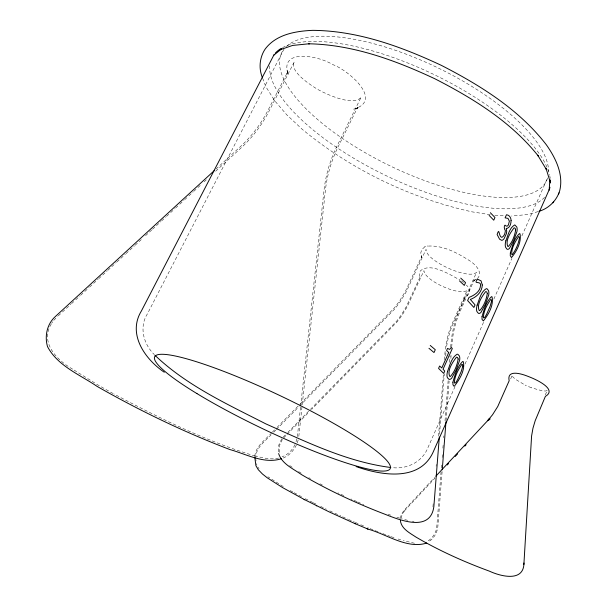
<?xml version="1.0" encoding="UTF-8"?>
<svg xmlns="http://www.w3.org/2000/svg" width="607" height="607" viewBox="0 0 607 607"><rect width="100%" height="100%" fill="white"/><g stroke="black" fill="none" stroke-linecap="round" stroke-linejoin="round"><path stroke-width="0.46" stroke-dasharray="3.04 2.28" d="M255.767 458.551C255.221 448.171 264.766 441.501 271.109 434.885M441.069 471.685L436.82 526.375C436.38 532.984 432.146 538.788 426.433 541.945M441.357 467.906L441.577 465.083M442.169 457.534L442.389 454.711M442.898 448.11L443.118 445.28M443.702 437.738L443.854 435.849M445.022 420.765L448.171 380.217M449.559 362.303L450.075 355.702M450.735 347.212C451.396 334.358 454.362 321.619 459.674 309.889L476.624 272.224C469.059 280.525 425.082 260.585 426.084 249.318L406.174 291.937L400.127 301.869L394.899 308.804L299.615 405.969M442.108 471.639L437.875 526.345C437.344 532.453 434.043 538.356 428.815 541.649M446.054 420.712L449.119 381.105M450.872 358.464L451.16 354.693M451.745 347.151C452.397 334.449 455.318 321.854 460.569 310.26L474.219 280.017L473.232 281.883L475.122 279.706L473.627 280.624L476.707 279.083M432.95 506.799L433.246 503.028M436.137 466.275L436.289 464.393M438.512 436.122L443.413 373.935M444.529 359.799C445.037 347.052 447.23 334.237 452.617 322.598L467.162 290.298C459.765 296.497 424.566 280.722 423.944 270.676L406.918 307.256L401.751 315.769L397.289 321.71L311.581 409.452M439.544 434.202L444.286 373.882M445.69 355.975L445.986 352.204M300.548 407.176L297.384 436.365L295.723 443.042M300.647 406.235L323.986 190.583C325.671 175.157 330.132 160.058 336.984 146.143L361.218 97.006C354.655 106.506 329.176 95.731 317.954 89.532C308.326 83.751 289.213 70.67 294.387 61.694L269.258 110.77C262.163 124.61 252.671 137.235 241.222 147.774L214.688 172.145M298.811 436.365L325.36 190.56C327.014 175.34 331.414 160.438 338.167 146.704L357.69 107.234L356.271 109.26L358.077 107.477L355.596 108.941L356.992 108.35M400.37 518.515L401.136 515.009L403.921 510.426L434.582 477.534M401.068 518.454L402.449 513.689L405.324 509.903M446.585 346.438L448.482 336.847L451.487 327.469L465.091 296.99L464.279 298.538C465.235 296.656 474.757 291.937 466.366 285.123M254.796 456.191C255.744 445.834 265.517 439.809 271.784 432.73M298.166 439.976C296.079 448.103 290.313 455.523 282.278 458.414M545.283 394.914L547.37 390.225L545.86 391.014L542.415 390.885L531.254 387.744M510.677 378.927L512.255 375.065L512.725 376.704L515.191 379.125L525.116 385.088M455.045 386.538L427.768 448.012C422.055 462.238 406.493 469.575 391.72 467.572M465.03 364.033L483.855 321.611M493.84 299.099L511.891 258.407M521.876 235.895L547.689 177.722A147.091 54.531 25.8 0 1 391.083 166.356A147.091 54.531 25.8 0 1 283.006 50.427M294.979 444.605C292.46 450.113 287.824 454.719 282.096 456.798M284.053 48.992L147.402 313.857C138.897 327.059 143.571 344.298 154.353 354.617M51.261 323.994C39.721 342.917 57.195 360.406 72.802 369.261M281.739 438.8L278.803 445.037L278.545 452.845M282.384 439.392L279.668 445.151L279.493 453.141M51.678 323.212L52.71 321.778M404.368 510.957L435.014 478.081M477.413 278.636C483.4 272.323 475.273 264.47 470.053 260.995C457.412 252.846 442.503 244.796 427.024 246.161M53.742 320.344L57.589 316.475M283.773 437.768L286.421 435.075M287.081 434.4L308.933 412.145M283.219 437.078L285.207 435.052M287.855 432.359L309.707 410.104M310.374 409.437L396.705 321.095L401.106 315.238L406.204 306.839L420.256 276.617C420.939 278.719 418.716 276.488 420.173 271.041C430.5 261.655 450.303 275.017 460.136 280.077M272.444 432.055L276.428 428.018M277.088 427.351L299.638 404.49M300.306 403.814L394.216 308.083L399.376 301.247L405.347 291.443L421.782 256.23L421.296 257.588L421.463 255.365L421.782 257.11L420.772 252.952L421.675 249.735L424.832 246.814L427.723 245.956M273.757 432.199L275.753 430.181M276.413 429.506L298.955 406.644M58.287 315.83L61.777 312.62M62.475 311.983L70.852 304.282M71.55 303.644L75.04 300.435M75.738 299.797L79.927 295.943M80.632 295.305L84.123 292.096M84.821 291.459L89.009 287.604M89.707 286.967L98.084 279.266M98.782 278.628L107.158 270.927M107.856 270.29L116.24 262.588M116.939 261.951L125.315 254.25M126.013 253.612L134.39 245.911M135.088 245.274L142.774 238.217M145.566 235.653L151.849 229.878M152.547 229.234L160.923 221.54M161.621 220.895L165.817 217.048M166.515 216.403L170.006 213.201M170.704 212.556L174.892 208.709M175.59 208.064L179.08 204.863M179.778 204.218L183.967 200.371M184.665 199.726L188.155 196.524M188.853 195.879L193.049 192.032M193.747 191.387L197.237 188.185M197.935 187.54L201.425 184.331M204.218 181.766L206.312 179.847M215.971 169.072L240.425 146.621C251.73 136.226 261.093 123.767 268.112 110.11L287.915 71.459L286.815 73.659L287.543 70.7L287.521 73.47L287.149 71.535L288.234 74.828C278.659 47.164 320.579 56.504 332.461 64.524C346.544 68.917 384.823 100.398 353.471 109.192L354.359 108.987M538.052 211.6L528.492 214.453L511.458 216.046M424.832 246.814L425.575 246.594M278.636 458.042C271.223 460.121 263.423 457.792 256.139 456.267M494.849 215.219L505.001 215.728M490.221 214.696L471.958 211.835C410.036 198.148 351.225 169.672 302.271 129.337L286.754 114.814L274.789 100.876L265.729 86.505L262.922 78.948M412.328 521.185L414.012 521.451M414.498 543.25L403.306 540.609M404.755 519.577L408.951 520.647M255.243 456.069C205.894 441.175 159.413 418.147 114.017 394.026M396.811 517.225L402.236 518.932M391.174 536.709L394.633 537.863M398.093 539.008L400.688 539.873M388.169 514.266L390.711 515.168M382.812 533.629L390.339 536.406M370.088 528.636L374.344 530.328M375.194 530.67L380.301 532.696M531.269 387.744L525.101 385.081M367.667 527.658L368.388 527.961M355.315 522.445L359.966 524.41M360.808 524.767L363.547 525.92M356.863 501.579L350.96 498.946M357.72 501.959L363.73 504.607M342.583 516.8L347.674 519.061M348.524 519.433L354.465 522.073M343.759 495.608L337.985 492.846M329.791 510.859L334.055 512.839M334.912 513.234L340.876 516.003M320.61 506.39L326.452 509.235M305.329 498.696L312.787 502.49M313.288 502.74L317.271 504.766M319.98 483.787L322.385 485.023M294.152 492.732L302.225 497.05M113.19 393.586L97.97 384.982L73.576 369.769M290.245 490.539L293.348 492.3M308.826 477.648L310.382 478.551M283.264 486.579L267.899 476.753M298.652 471.571L301.854 473.597M289.714 465.531L293.947 468.543M461.434 280.942L463.505 282.551M257.831 467.041L259.045 468.695M256.526 463.695L256.92 465.121M255.851 459.332L256.025 460.888M544.578 197.343A153.586 55.943 25.8 0 1 387.395 176.288A153.586 55.943 25.8 0 1 269.736 65.988M282.566 47.634A153.586 55.943 25.8 0 1 432.374 73.773A153.586 55.943 25.8 0 1 549.57 174.945M549.76 175.81A153.586 55.943 25.8 0 1 550.2 178.329M286.329 46.527A147.091 54.531 25.8 0 1 435.583 66.74A147.091 54.531 25.8 0 1 548.569 171.379"/><path stroke-width="0.91" d="M254.765 457.071L255.934 465.766L258.241 469.643L262.436 473.991L267.239 477.8L282.657 487.633L304.805 499.781M400.354 520.26C401.083 528.636 409.634 532.87 415.803 536.99C439.172 550.663 463.991 561.832 489.394 571.149C500.38 576.255 523.841 582.591 523.962 563.008M523.879 564.487L531.595 435.978L532.961 428.231L535.207 420.651L545.374 396.394C557.484 389.519 537.066 379.777 528.485 376.56C518.082 372.326 506.891 370.589 509.174 380.741L497.763 406.493L492.527 414.778L487.573 420.757L489.447 418.693L488.87 419.323M549.851 179.551L549.176 190.12L549.517 188.906A153.586 55.943 25.8 0 0 549.934 187.297M442.253 469.757L445.978 421.66M439.316 437.025L433.838 506.777C430.242 532.764 399.36 519.911 384.428 514.038C355.77 503.044 327.81 490.054 301.33 474.492C293.166 468.687 281.815 463.915 278.621 453.543M538.917 211.342C548.819 208.459 556.968 200.333 559.791 190.423C563.493 174.588 556.058 159.019 547.377 146.257L546.103 144.481C518.917 109.389 480.372 85.382 441.372 65.374C401.068 46.489 357.849 30.737 312.833 30.35L310.663 30.449C294.038 31.367 275.441 35.001 264.986 49.319C259.439 57.786 258.574 68.879 262.611 78.106M549.517 188.906L433.686 450.864C420.659 482.193 381.507 475.554 356.142 466.571M274.129 54.524L141.385 311.004C127.197 334.138 145.05 359.207 164.307 372.258M553 202.821L553.652 201.767M558.44 193.929L559.108 192.851M489.318 419.839L490.168 418.845M435.872 476.154L488.165 420.112M447.276 464.939L448.565 463.551M455.189 456.464L457.602 453.869M464.841 446.122L466.13 444.741M214.575 170.355L55.29 316.588C47.02 324.009 44.44 336.195 47.528 346.65C57.68 365.945 79.912 374.686 97.105 386.393C139.731 410.689 184.058 432.116 229.932 449.567C246.29 454.082 264.113 464.347 281.405 458.725M273.393 55.556L281.83 48.681L280.844 49.455M426.751 543.053C407.024 549.312 386.439 534.099 367.956 529.092L367.182 528.765M279.675 49.911L292.551 45.442L309.593 43.719L308.508 43.78C352.796 44.607 395.233 60.214 434.908 78.796C473.301 98.463 511.269 121.916 538.394 156.143L537.756 155.248L546.338 169.421L545.989 168.283L550.223 181.994M390.817 467.504C346.756 461.881 306.057 441.706 265.874 423.898C227.299 404.163 186.569 385.536 154.937 355.27M304.077 499.409L329.29 511.951L355.3 523.75M354.829 523.553L367.956 529.092M316.315 505.631L316.755 505.859M428.952 348.297L434.013 352.553L435.295 349.723L430.234 345.451M459.476 280.874L464.317 285.411L465.554 282.657L460.728 278.112M489.121 215.394L493.749 220.189L494.955 217.511L490.342 212.708M275.221 53.226A153.586 55.943 25.8 0 1 280.859 48.621M550.39 180.226A153.586 55.943 25.8 0 1 550.45 182.98M519.516 237.542C518.606 243.65 515.889 249.834 512.247 254.758L511.876 254.743C510.957 248.415 515.335 241.586 518.719 236.381L519.516 237.542M511.086 220.417C511.041 223.353 510.214 227.223 507.179 228.384L506.223 228.361L506.724 231.358L506.42 233.574L504.098 238.642A7.861 3.574 -75.9 0 1 501.769 240.372L499.576 239.188L497.133 234.507C499.553 226.783 498.567 236.131 501.481 237.238L501.966 237.307C504.318 236.085 505.236 233.042 505.365 230.531C503.856 229.37 503.719 222.693 506.223 226.13L507.52 225.986L508.37 224.969L509.387 221.198L507.991 218.383L505.092 217.852L506.481 214.764C509.387 214.954 511.026 217.769 511.086 220.417M458.164 358.995C457.185 365.202 454.628 371.818 450.379 376.454L449.795 376.507C446.798 370.505 452.716 362.091 456.464 357.136L457.579 357.462L458.164 358.995M487.322 293.56C486.351 299.585 483.931 306.08 479.75 310.541L479.189 310.549C476.412 304.524 481.973 296.383 485.721 291.55L486.784 291.967L487.322 293.56M515.662 229.947C514.706 235.804 512.414 242.193 508.302 246.472L507.771 246.434C505.191 240.41 510.411 232.504 514.167 227.784L515.168 228.3L515.662 229.947M452.921 382.19L452.951 384.717L453.808 386.067L454.415 386.105C459.461 379.732 465.493 369.8 463.247 361.575L462.655 361.499C457.261 366.833 454.916 374.974 452.921 382.19M482.269 284.971C482.133 291.906 476.525 297.18 470.349 299.441L475.038 304.881L473.892 307.453L467.602 300.571L469.029 297.4C474.226 295.397 480.122 291.777 480.509 285.609C481.397 280.077 472.512 285.161 477.565 279.212L481.07 280.859L482.269 284.971M482.034 316.695L482.019 319.305L483.339 320.936C488.438 314.722 493.977 305.002 492.027 296.793L491.48 296.633C486.177 301.694 483.999 309.729 482.034 316.695M510.343 253.02L510.267 255.714L511.466 257.565C516.61 251.526 521.686 241.965 520.009 233.794L519.509 233.566C514.288 238.354 512.278 246.29 510.343 253.02M462.86 366.013L461.282 371.34L457.708 379.39L455.705 382.805L454.423 383.063C454.339 376.454 458.262 369.762 461.866 364.344L462.633 364.579L462.86 366.013M491.579 301.322L490.001 306.611L486.526 314.449L484.598 317.704L483.407 317.795C483.407 311.3 487.102 304.737 490.691 299.471L491.397 299.812L491.579 301.322M447.549 371.355L447.131 373.358A6.669 3.088 -72.8 0 0 447.465 377.759L448.914 379.269A6.723 3.111 -72.8 0 0 451.669 378.191L456.161 369.906L459.628 360.33A6.647 3.065 -73.1 0 0 459.332 355.914L457.921 354.351L457.071 354.215C451.403 357.728 449.87 365.46 447.549 371.355M477.117 305.154L476.7 307.142A6.571 3.005 -74.3 0 0 476.973 311.611L478.331 313.258A6.624 3.027 -74.3 0 0 480.956 312.4L485.289 304.441L488.703 295.032A6.548 2.989 -74.6 0 0 488.46 290.548L487.133 288.849L486.336 288.644C480.774 291.884 479.378 299.509 477.117 305.154M505.859 240.82L505.434 242.792A6.487 2.921 -75.7 0 0 505.646 247.33L506.921 249.105A6.54 2.944 -75.7 0 0 509.425 248.445L513.605 240.797L516.959 231.555A6.472 2.898 -75.9 0 0 516.785 227.003L514.774 224.909C509.334 227.868 508.059 235.417 505.859 240.82M448.725 352.492L441.79 367.956L439.62 366.029L438.558 368.403L443.687 373.396L444.741 371.044L443.034 369.261L452.321 348.517L451.342 347.439L449.681 349.412L447.526 348.426L446.577 350.527L448.725 352.492M196.941 393.579A130.368 18.665 25.4 0 0 388.708 470.076A130.368 18.665 25.4 0 0 231.517 374.405A130.368 18.665 25.4 0 0 196.941 393.579"/></g></svg>
